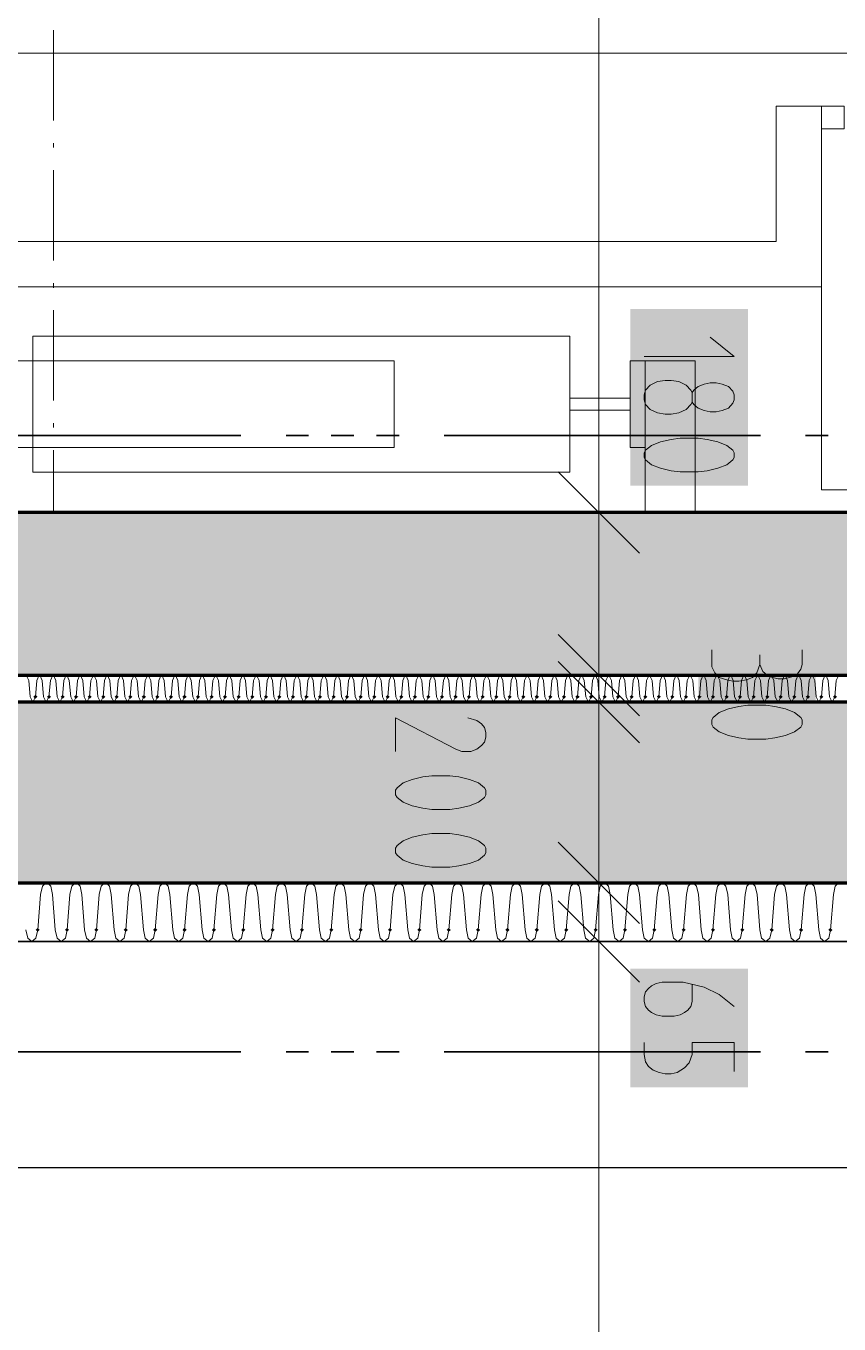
# Model space of a CAD drawing. Header units: millimetres. Extents: x 0 to 594, y 0 to 420.
# Drawn here: x 418.87 to 426.18, y 243.85 to 255.53 of the extents above; entities that cross this region are included whole.
import ezdxf

# ---------------------------------------------------------------- set-up
doc = ezdxf.new("R2010")
doc.units = ezdxf.units.MM
doc.header["$LTSCALE"] = 8
for name, color, linetype in [('PDF_Koty delkove', 7, 'Continuous'), ('PDF_Obecne 0.25', 7, 'Continuous'), ('PDF_Pozarni useky', 3, 'Continuous'), ('PDF_Steny obvodove nosne', 7, 'Continuous'), ('PDF_Steny sendvic', 7, 'Continuous'), ('PDF_Steny vnitrni', 7, 'Continuous'), ('PDF_Vytah', 7, 'Continuous')]:
    doc.layers.add(name, color=color, linetype=linetype)

msp = doc.modelspace()

# ---------------------------------------------------------------- hatches: boundary and pattern name
at = {"layer": 'PDF_Steny vnitrni', "true_color": 0xc0c0c0, "transparency": 33554559}
msp.add_hatch(color=9, dxfattribs=at).paths.add_polyline_path([(405.868, 247.82), (431.06, 247.82), (431.06, 249.445), (429.272, 249.445), (409.891, 249.445), (405.868, 249.445)])

# ---------------------------------------------------------------- linework, layer by layer
at = {"layer": 'PDF_Koty delkove', "lineweight": 18}
for points in [[(424.019, 269.252), (424.019, 267.892), (424.019, 266.267), (424.019, 266.023), (424.019, 264.56), (424.019, 251.152), (424.019, 249.689), (424.019, 249.445), (424.019, 247.82), (424.019, 247.292), (424.019, 204.1), (424.019, 199.224), (424.019, 198.005), (424.019, 185.816), (424.019, 185.003), (424.019, 149.166)], [(409.891, 255.284), (411.394, 255.284), (427.728, 255.284), (429.191, 255.284), (429.435, 255.284), (431.06, 255.284)], [(425.238, 252.557), (425.022, 252.73)], [(424.426, 252.557), (425.238, 252.557)], [(424.859, 252.232), (424.873, 252.254), (424.914, 252.286), (424.968, 252.308), (425.022, 252.319), (425.076, 252.319), (425.13, 252.308), (425.185, 252.286), (425.225, 252.243), (425.238, 252.21), (425.238, 252.167), (425.225, 252.135), (425.185, 252.091), (425.13, 252.07), (425.076, 252.059), (425.022, 252.059), (424.968, 252.07), (424.914, 252.091), (424.873, 252.124), (424.859, 252.145)], [(425.089, 251.788), (424.994, 251.81), (424.914, 251.821), (424.751, 251.821), (424.67, 251.81), (424.575, 251.788), (424.494, 251.755), (424.439, 251.712), (424.426, 251.69), (424.426, 251.647), (424.439, 251.625), (424.494, 251.582), (424.575, 251.55), (424.67, 251.528), (424.751, 251.517)], [(424.751, 251.517), (424.914, 251.517), (424.994, 251.528), (425.089, 251.55), (425.171, 251.582), (425.225, 251.625), (425.238, 251.647), (425.238, 251.69), (425.225, 251.712), (425.171, 251.755), (425.089, 251.788)], [(423.653, 251.517), (424.385, 250.786)], [(423.41, 251.152), (424.019, 251.152), (424.629, 251.152)], [(423.653, 250.055), (424.385, 249.323)], [(425.035, 249.916), (425.035, 249.765), (425.063, 249.711), (425.103, 249.667), (425.171, 249.646), (425.225, 249.635), (425.28, 249.635), (425.347, 249.646), (425.401, 249.667), (425.441, 249.711), (425.469, 249.786)], [(425.848, 249.916), (425.848, 249.786), (425.835, 249.742), (425.807, 249.7), (425.766, 249.677), (425.686, 249.656), (425.631, 249.656), (425.55, 249.677), (425.496, 249.721), (425.469, 249.786), (425.469, 249.872)], [(423.653, 249.811), (424.385, 249.079)], [(423.41, 249.689), (424.019, 249.689), (424.629, 249.689)], [(423.41, 249.445), (424.019, 249.445), (424.629, 249.445)], [(425.103, 249.352), (425.049, 249.309), (425.035, 249.287), (425.035, 249.244), (425.049, 249.222), (425.103, 249.179), (425.185, 249.147), (425.28, 249.125), (425.361, 249.114)], [(425.361, 249.114), (425.523, 249.114), (425.604, 249.125), (425.699, 249.147), (425.78, 249.179), (425.835, 249.222), (425.848, 249.244), (425.848, 249.287), (425.835, 249.309), (425.78, 249.352), (425.699, 249.385), (425.604, 249.407), (425.523, 249.418), (425.361, 249.418), (425.28, 249.407), (425.185, 249.385), (425.103, 249.352)], [(422.191, 249.001), (422.191, 249.304), (422.733, 249.022), (422.787, 249.001), (422.869, 249.001), (422.922, 249.022), (422.963, 249.055), (422.99, 249.087), (423.003, 249.131), (423.003, 249.174), (422.99, 249.217), (422.963, 249.25), (422.922, 249.282), (422.842, 249.304)], [(422.517, 247.96), (422.679, 247.96), (422.76, 247.972), (422.855, 247.993), (422.936, 248.025), (422.99, 248.068), (423.003, 248.09), (423.003, 248.133), (422.99, 248.156), (422.936, 248.198), (422.855, 248.231), (422.76, 248.253), (422.679, 248.264), (422.517, 248.264), (422.435, 248.253), (422.34, 248.231), (422.259, 248.198), (422.205, 248.156), (422.191, 248.133), (422.191, 248.09), (422.205, 248.068), (422.259, 248.025), (422.34, 247.993), (422.435, 247.972), (422.517, 247.96)], [(423.653, 248.186), (424.385, 247.454)], [(423.41, 247.82), (424.019, 247.82), (424.629, 247.82)], [(423.653, 247.657), (424.385, 246.926)], [(423.41, 247.292), (424.019, 247.292), (424.629, 247.292)], [(424.859, 246.904), (424.859, 246.752), (424.846, 246.709), (424.819, 246.676), (424.791, 246.655), (424.751, 246.633), (424.697, 246.622), (424.589, 246.622), (424.534, 246.633), (424.494, 246.655), (424.467, 246.676), (424.439, 246.709), (424.426, 246.752), (424.426, 246.795), (424.439, 246.839), (424.467, 246.871), (424.494, 246.893), (424.534, 246.915), (424.589, 246.926), (424.778, 246.926), (424.968, 246.882), (425.103, 246.817), (425.238, 246.709)], [(424.561, 246.113), (424.508, 246.135), (424.467, 246.167), (424.439, 246.21), (424.426, 246.275), (424.426, 246.384)], [(425.238, 246.124), (425.238, 246.384), (424.859, 246.384), (424.859, 246.275), (424.832, 246.2), (424.791, 246.156), (424.724, 246.113), (424.67, 246.102), (424.616, 246.102), (424.561, 246.113)]]:
    msp.add_lwpolyline(points, dxfattribs=at)
for points in [[(424.616, 252.037), (424.67, 252.037), (424.738, 252.048), (424.805, 252.08), (424.846, 252.124), (424.859, 252.145), (424.859, 252.232), (424.846, 252.254), (424.805, 252.297), (424.738, 252.33), (424.67, 252.341), (424.616, 252.341), (424.548, 252.33), (424.48, 252.297), (424.439, 252.254), (424.426, 252.21), (424.426, 252.167), (424.439, 252.124), (424.48, 252.08), (424.548, 252.048)], [(422.517, 248.481), (422.679, 248.481), (422.76, 248.492), (422.855, 248.513), (422.936, 248.546), (422.99, 248.588), (423.003, 248.611), (423.003, 248.653), (422.99, 248.676), (422.936, 248.719), (422.855, 248.751), (422.76, 248.773), (422.679, 248.784), (422.517, 248.784), (422.435, 248.773), (422.34, 248.751), (422.259, 248.719), (422.205, 248.676), (422.191, 248.653), (422.191, 248.611), (422.205, 248.588), (422.259, 248.546), (422.34, 248.513), (422.435, 248.492)]]:
    msp.add_lwpolyline(points, close=True, dxfattribs=at)
at = {"layer": 'PDF_Koty delkove', "color": 7, "lineweight": 18, "true_color": 0xffffff, "transparency": 33554559}
for points in [[(424.304, 252.983), (424.304, 251.395), (425.36, 252.983), (425.36, 251.395)], [(424.913, 250.06), (424.913, 248.993), (425.969, 250.06), (425.969, 248.993)], [(422.069, 249.426), (422.069, 247.839), (423.125, 249.426), (423.125, 247.839)], [(424.304, 247.048), (424.304, 245.981), (425.36, 247.048), (425.36, 245.981)]]:
    msp.add_solid(points, dxfattribs=at)
at = {"layer": 'PDF_Obecne 0.25', "lineweight": 25}
msp.add_lwpolyline([(385.633, 259.319), (385.633, 251.192), (380.189, 251.192), (385.105, 247.292, 0.414211), (387.137, 245.26), (433.742, 245.26, 0.414215), (435.773, 247.292)], format="xyb", dxfattribs=at)
at = {"layer": 'PDF_Pozarni useky', "lineweight": 35}
for points in [[(417.956, 251.845), (420.8, 251.845)], [(421.206, 251.845), (421.409, 251.845)], [(421.613, 251.845), (421.816, 251.845)], [(422.019, 251.845), (422.222, 251.845)], [(422.628, 251.845), (425.473, 251.845)], [(425.879, 251.845), (426.082, 251.845)], [(417.956, 246.3), (420.8, 246.3)], [(421.206, 246.3), (421.409, 246.3)], [(421.613, 246.3), (421.816, 246.3)], [(422.019, 246.3), (422.222, 246.3)], [(422.628, 246.3), (425.473, 246.3)], [(425.879, 246.3), (426.082, 246.3)]]:
    msp.add_lwpolyline(points, dxfattribs=at)
at = {"layer": 'PDF_Steny obvodove nosne', "lineweight": 70}
for points in [[(409.931, 251.152), (409.931, 249.689), (427.728, 249.689), (429.191, 249.689), (429.191, 253.996)], [(427.728, 253.996), (427.728, 251.152), (411.394, 251.152)]]:
    msp.add_lwpolyline(points, dxfattribs=at)
at = {"layer": 'PDF_Steny obvodove nosne', "color": 9, "lineweight": 9, "true_color": 0xc0c0c0, "transparency": 33554559}
msp.add_solid([(409.931, 249.689), (427.728, 249.689), (409.931, 251.152), (427.728, 251.152)], dxfattribs=at)
at = {"layer": 'PDF_Steny sendvic', "lineweight": 35}
msp.add_lwpolyline([(429.272, 249.445), (429.435, 249.445), (429.435, 253.996), (429.191, 253.996), (429.191, 249.689), (427.728, 249.689), (409.931, 249.689), (409.891, 249.689), (409.891, 249.486), (409.891, 249.445)], close=True, dxfattribs=at)
msp.add_lwpolyline([(405.868, 247.292), (445.119, 247.292), (445.119, 247.82), (445.119, 252.734), (444.59, 252.734), (444.59, 249.445), (444.59, 247.82), (431.06, 247.82), (405.868, 247.82), (387.665, 247.82), (385.633, 247.82)], dxfattribs=at)
at = {"layer": 'PDF_Steny sendvic', "lineweight": 9}
for points in [[(418.891, 249.64), (418.869, 249.689)], [(418.903, 249.494), (418.891, 249.64)], [(418.964, 249.64), (418.952, 249.494)], [(418.986, 249.689), (418.964, 249.64)], [(418.964, 249.64), (418.964, 249.64)], [(419.013, 249.64), (418.991, 249.689)], [(419.025, 249.494), (419.013, 249.64)], [(419.086, 249.64), (419.073, 249.494)], [(419.107, 249.689), (419.086, 249.64)], [(419.086, 249.64), (419.086, 249.64)], [(419.135, 249.64), (419.113, 249.689)], [(419.147, 249.494), (419.135, 249.64)], [(419.207, 249.64), (419.195, 249.494)], [(419.229, 249.689), (419.207, 249.64)], [(419.207, 249.64), (419.207, 249.64)], [(419.256, 249.64), (419.234, 249.689)], [(419.269, 249.494), (419.256, 249.64)], [(419.329, 249.64), (419.317, 249.494)], [(419.351, 249.689), (419.329, 249.64)], [(419.329, 249.64), (419.329, 249.64)], [(419.378, 249.64), (419.356, 249.689)], [(419.39, 249.494), (419.378, 249.64)], [(419.451, 249.64), (419.439, 249.494)], [(419.473, 249.689), (419.451, 249.64)], [(419.451, 249.64), (419.451, 249.64)], [(419.5, 249.64), (419.478, 249.689)], [(419.512, 249.494), (419.5, 249.64)], [(419.573, 249.64), (419.561, 249.494)], [(419.595, 249.689), (419.573, 249.64)], [(419.573, 249.64), (419.573, 249.64)], [(419.622, 249.64), (419.6, 249.689)], [(419.634, 249.494), (419.622, 249.64)], [(419.695, 249.64), (419.683, 249.494)], [(419.717, 249.689), (419.695, 249.64)], [(419.695, 249.64), (419.695, 249.64)], [(419.744, 249.64), (419.722, 249.689)], [(419.756, 249.494), (419.744, 249.64)], [(419.817, 249.64), (419.805, 249.494)], [(419.839, 249.689), (419.817, 249.64)], [(419.817, 249.64), (419.817, 249.64)], [(419.866, 249.64), (419.844, 249.689)], [(419.878, 249.494), (419.866, 249.64)], [(419.939, 249.64), (419.927, 249.494)], [(419.961, 249.689), (419.939, 249.64)], [(419.939, 249.64), (419.939, 249.64)], [(419.988, 249.64), (419.966, 249.689)], [(420, 249.494), (419.988, 249.64)], [(420.061, 249.64), (420.049, 249.494)], [(420.083, 249.689), (420.061, 249.64)], [(420.061, 249.64), (420.061, 249.64)], [(420.11, 249.64), (420.088, 249.689)], [(420.11, 249.64), (420.122, 249.494), (420.146, 249.445), (420.171, 249.494)], [(420.183, 249.64), (420.171, 249.494)], [(420.205, 249.689), (420.183, 249.64)], [(420.183, 249.64), (420.183, 249.64)], [(420.183, 249.64), (420.183, 249.64)], [(420.232, 249.64), (420.21, 249.689)], [(420.232, 249.64), (420.244, 249.494), (420.268, 249.445), (420.292, 249.494)], [(420.305, 249.64), (420.292, 249.494)], [(420.326, 249.689), (420.305, 249.64)], [(420.305, 249.64), (420.305, 249.64)], [(420.353, 249.64), (420.332, 249.689)], [(420.353, 249.64), (420.366, 249.494), (420.39, 249.445), (420.414, 249.494)], [(420.426, 249.64), (420.414, 249.494)], [(420.448, 249.689), (420.426, 249.64)], [(420.426, 249.64), (420.426, 249.64)], [(420.475, 249.64), (420.453, 249.689)], [(420.487, 249.494), (420.475, 249.64)], [(420.548, 249.64), (420.536, 249.494)], [(420.57, 249.689), (420.548, 249.64)], [(420.548, 249.64), (420.548, 249.64)], [(420.597, 249.64), (420.575, 249.689)], [(420.609, 249.494), (420.597, 249.64)], [(420.67, 249.64), (420.658, 249.494)], [(420.692, 249.689), (420.67, 249.64)], [(420.67, 249.64), (420.67, 249.64)], [(420.719, 249.64), (420.697, 249.689)], [(420.731, 249.494), (420.719, 249.64)], [(420.792, 249.64), (420.78, 249.494)], [(420.814, 249.689), (420.792, 249.64)], [(420.792, 249.64), (420.792, 249.64)], [(420.841, 249.64), (420.819, 249.689)], [(420.853, 249.494), (420.841, 249.64)], [(420.914, 249.64), (420.902, 249.494)], [(420.936, 249.689), (420.914, 249.64)], [(420.914, 249.64), (420.914, 249.64)], [(420.963, 249.64), (420.941, 249.689)], [(420.963, 249.64), (420.975, 249.494), (420.999, 249.445), (421.024, 249.494)], [(421.036, 249.64), (421.024, 249.494)], [(421.058, 249.689), (421.036, 249.64)], [(421.036, 249.64), (421.036, 249.64)], [(421.085, 249.64), (421.063, 249.689)], [(421.085, 249.64), (421.097, 249.494), (421.121, 249.445)], [(421.158, 249.64), (421.146, 249.494)], [(421.18, 249.689), (421.158, 249.64)], [(421.158, 249.64), (421.158, 249.64)], [(421.207, 249.64), (421.185, 249.689)], [(421.207, 249.64), (421.219, 249.494), (421.243, 249.445), (421.268, 249.494)], [(421.28, 249.64), (421.268, 249.494)], [(421.302, 249.689), (421.28, 249.64)], [(421.28, 249.64), (421.28, 249.64)], [(421.329, 249.64), (421.307, 249.689)], [(421.329, 249.64), (421.341, 249.494), (421.365, 249.445), (421.389, 249.494)], [(421.402, 249.64), (421.389, 249.494)], [(421.424, 249.689), (421.402, 249.64)], [(421.402, 249.64), (421.402, 249.64)], [(421.451, 249.64), (421.429, 249.689)], [(421.451, 249.64), (421.463, 249.494), (421.487, 249.445), (421.511, 249.494)], [(421.523, 249.64), (421.511, 249.494)], [(421.545, 249.689), (421.523, 249.64)], [(421.523, 249.64), (421.523, 249.64)], [(421.572, 249.64), (421.551, 249.689)], [(421.572, 249.64), (421.585, 249.494), (421.609, 249.445), (421.633, 249.494)], [(421.645, 249.64), (421.633, 249.494)], [(421.667, 249.689), (421.645, 249.64)], [(421.645, 249.64), (421.645, 249.64)], [(421.694, 249.64), (421.672, 249.689)], [(421.694, 249.64), (421.706, 249.494), (421.731, 249.445), (421.755, 249.494)], [(421.767, 249.64), (421.755, 249.494)], [(421.789, 249.689), (421.767, 249.64)], [(421.767, 249.64), (421.767, 249.64)], [(421.816, 249.64), (421.794, 249.689)], [(421.816, 249.64), (421.828, 249.494), (421.853, 249.445), (421.877, 249.494)], [(421.889, 249.64), (421.877, 249.494)], [(421.911, 249.689), (421.889, 249.64)], [(421.889, 249.64), (421.889, 249.64)], [(421.938, 249.64), (421.916, 249.689)], [(421.938, 249.64), (421.95, 249.494), (421.975, 249.445), (421.999, 249.494)], [(422.011, 249.64), (421.999, 249.494)], [(422.033, 249.689), (422.011, 249.64)], [(422.011, 249.64), (422.011, 249.64)], [(422.06, 249.64), (422.038, 249.689)], [(422.06, 249.64), (422.072, 249.494), (422.096, 249.445), (422.121, 249.494)], [(422.133, 249.64), (422.121, 249.494)], [(422.155, 249.689), (422.133, 249.64)], [(422.133, 249.64), (422.133, 249.64)], [(422.182, 249.64), (422.16, 249.689)], [(422.182, 249.64), (422.194, 249.494), (422.218, 249.445), (422.243, 249.494)], [(422.255, 249.64), (422.243, 249.494)], [(422.277, 249.689), (422.255, 249.64)], [(422.255, 249.64), (422.255, 249.64)], [(422.304, 249.64), (422.282, 249.689)], [(422.316, 249.494), (422.304, 249.64)], [(422.377, 249.64), (422.365, 249.494)], [(422.399, 249.689), (422.377, 249.64)], [(422.377, 249.64), (422.377, 249.64)], [(422.426, 249.64), (422.404, 249.689)], [(422.426, 249.64), (422.438, 249.494), (422.462, 249.445)], [(422.499, 249.64), (422.487, 249.494)], [(422.521, 249.689), (422.499, 249.64)], [(422.499, 249.64), (422.499, 249.64)], [(422.548, 249.64), (422.526, 249.689)], [(422.548, 249.64), (422.56, 249.494), (422.584, 249.445)], [(422.621, 249.64), (422.608, 249.494)], [(422.642, 249.689), (422.621, 249.64)], [(422.621, 249.64), (422.621, 249.64)], [(422.67, 249.64), (422.648, 249.689)], [(422.67, 249.64), (422.682, 249.494), (422.706, 249.445)], [(422.742, 249.64), (422.73, 249.494)], [(422.764, 249.689), (422.742, 249.64)], [(422.742, 249.64), (422.742, 249.64)], [(422.791, 249.64), (422.769, 249.689)], [(422.791, 249.64), (422.803, 249.494), (422.828, 249.445)], [(422.864, 249.64), (422.852, 249.494)], [(422.886, 249.689), (422.864, 249.64)], [(422.864, 249.64), (422.864, 249.64)], [(422.913, 249.64), (422.891, 249.689)], [(422.913, 249.64), (422.925, 249.494), (422.95, 249.445)], [(422.986, 249.64), (422.974, 249.494)], [(423.008, 249.689), (422.986, 249.64)], [(422.986, 249.64), (422.986, 249.64)], [(423.035, 249.64), (423.013, 249.689)], [(423.035, 249.64), (423.047, 249.494), (423.072, 249.445)], [(423.108, 249.64), (423.096, 249.494)], [(423.13, 249.689), (423.108, 249.64)], [(423.108, 249.64), (423.108, 249.64)], [(423.157, 249.64), (423.135, 249.689)], [(423.169, 249.494), (423.157, 249.64)], [(423.23, 249.64), (423.218, 249.494)], [(423.252, 249.689), (423.23, 249.64)], [(423.23, 249.64), (423.23, 249.64)], [(423.279, 249.64), (423.257, 249.689)], [(423.291, 249.494), (423.279, 249.64)], [(423.352, 249.64), (423.34, 249.494)], [(423.374, 249.689), (423.352, 249.64)], [(423.352, 249.64), (423.352, 249.64)], [(423.401, 249.64), (423.379, 249.689)], [(423.413, 249.494), (423.401, 249.64)], [(423.474, 249.64), (423.462, 249.494)], [(423.496, 249.689), (423.474, 249.64)], [(423.474, 249.64), (423.474, 249.64)], [(423.523, 249.64), (423.501, 249.689)], [(423.535, 249.494), (423.523, 249.64)], [(423.596, 249.64), (423.584, 249.494)], [(423.618, 249.689), (423.596, 249.64)], [(423.596, 249.64), (423.596, 249.64)], [(423.645, 249.64), (423.623, 249.689)], [(423.657, 249.494), (423.645, 249.64)], [(423.718, 249.64), (423.706, 249.494)], [(423.74, 249.689), (423.718, 249.64)], [(423.718, 249.64), (423.718, 249.64)], [(423.767, 249.64), (423.745, 249.689)], [(423.779, 249.494), (423.767, 249.64)], [(423.839, 249.64), (423.827, 249.494)], [(423.861, 249.689), (423.839, 249.64)], [(423.839, 249.64), (423.839, 249.64)], [(423.888, 249.64), (423.867, 249.689)], [(423.901, 249.494), (423.888, 249.64)], [(423.961, 249.64), (423.949, 249.494)], [(423.983, 249.689), (423.961, 249.64)], [(423.961, 249.64), (423.961, 249.64)], [(424.022, 249.494), (424.01, 249.64), (423.988, 249.689)], [(424.083, 249.64), (424.071, 249.494)], [(424.105, 249.689), (424.083, 249.64)], [(424.083, 249.64), (424.083, 249.64)], [(424.144, 249.494), (424.132, 249.64), (424.11, 249.689)], [(424.205, 249.64), (424.193, 249.494)], [(424.227, 249.689), (424.205, 249.64)], [(424.205, 249.64), (424.205, 249.64)], [(424.254, 249.64), (424.232, 249.689)], [(424.266, 249.494), (424.254, 249.64)], [(424.327, 249.64), (424.315, 249.494)], [(424.349, 249.689), (424.327, 249.64)], [(424.327, 249.64), (424.327, 249.64)], [(424.388, 249.494), (424.376, 249.64), (424.354, 249.689)], [(424.449, 249.64), (424.437, 249.494)], [(424.471, 249.689), (424.449, 249.64)], [(424.449, 249.64), (424.449, 249.64)], [(424.51, 249.494), (424.498, 249.64), (424.476, 249.689)], [(424.571, 249.64), (424.559, 249.494)], [(424.593, 249.689), (424.571, 249.64)], [(424.571, 249.64), (424.571, 249.64)], [(424.62, 249.64), (424.598, 249.689)], [(424.632, 249.494), (424.62, 249.64)], [(424.693, 249.64), (424.681, 249.494)], [(424.715, 249.689), (424.693, 249.64)], [(424.693, 249.64), (424.693, 249.64)], [(424.742, 249.64), (424.72, 249.689)], [(424.754, 249.494), (424.742, 249.64)], [(424.815, 249.64), (424.803, 249.494)], [(424.837, 249.689), (424.815, 249.64)], [(424.815, 249.64), (424.815, 249.64)], [(424.876, 249.494), (424.864, 249.64), (424.842, 249.689)], [(424.937, 249.64), (424.924, 249.494)], [(424.958, 249.689), (424.937, 249.64)], [(424.937, 249.64), (424.937, 249.64)], [(424.986, 249.64), (424.964, 249.689)], [(424.998, 249.494), (424.986, 249.64)], [(425.058, 249.64), (425.046, 249.494)], [(425.08, 249.689), (425.058, 249.64)], [(425.058, 249.64), (425.058, 249.64)], [(425.107, 249.64), (425.085, 249.689)], [(425.119, 249.494), (425.107, 249.64)], [(425.18, 249.64), (425.168, 249.494), (425.144, 249.445)], [(425.202, 249.689), (425.18, 249.64)], [(425.18, 249.64), (425.18, 249.64)], [(425.229, 249.64), (425.207, 249.689)], [(425.241, 249.494), (425.229, 249.64)], [(425.302, 249.64), (425.29, 249.494)], [(425.324, 249.689), (425.302, 249.64)], [(425.302, 249.64), (425.302, 249.64)], [(425.351, 249.64), (425.329, 249.689)], [(425.363, 249.494), (425.351, 249.64)], [(425.424, 249.64), (425.412, 249.494)], [(425.446, 249.689), (425.424, 249.64)], [(425.424, 249.64), (425.424, 249.64)], [(425.473, 249.64), (425.451, 249.689)], [(425.485, 249.494), (425.473, 249.64)], [(425.546, 249.64), (425.534, 249.494)], [(425.568, 249.689), (425.546, 249.64)], [(425.546, 249.64), (425.546, 249.64)], [(425.595, 249.64), (425.573, 249.689)], [(425.607, 249.494), (425.595, 249.64)], [(425.668, 249.64), (425.656, 249.494)], [(425.69, 249.689), (425.668, 249.64)], [(425.668, 249.64), (425.668, 249.64)], [(425.717, 249.64), (425.695, 249.689)], [(425.729, 249.494), (425.717, 249.64)], [(425.79, 249.64), (425.778, 249.494)], [(425.812, 249.689), (425.79, 249.64)], [(425.79, 249.64), (425.79, 249.64)], [(425.839, 249.64), (425.817, 249.689)], [(425.851, 249.494), (425.839, 249.64)], [(425.912, 249.64), (425.9, 249.494)], [(425.934, 249.689), (425.912, 249.64)], [(425.912, 249.64), (425.912, 249.64)], [(425.961, 249.64), (425.939, 249.689)], [(425.973, 249.494), (425.961, 249.64)], [(426.034, 249.64), (426.022, 249.494)], [(426.056, 249.689), (426.034, 249.64)], [(426.034, 249.64), (426.034, 249.64)], [(426.083, 249.64), (426.061, 249.689)], [(426.095, 249.494), (426.083, 249.64)], [(426.155, 249.64), (426.143, 249.494)], [(426.177, 249.689), (426.155, 249.64)], [(426.155, 249.64), (426.155, 249.64)], [(426.155, 249.64), (426.155, 249.64)], [(418.903, 249.494), (418.927, 249.445)], [(418.927, 249.445), (418.952, 249.494)], [(419.025, 249.494), (419.049, 249.445)], [(419.049, 249.445), (419.073, 249.494)], [(419.147, 249.494), (419.171, 249.445)], [(419.171, 249.445), (419.195, 249.494)], [(419.269, 249.494), (419.293, 249.445)], [(419.293, 249.445), (419.317, 249.494)], [(419.39, 249.494), (419.415, 249.445)], [(419.415, 249.445), (419.439, 249.494)], [(419.512, 249.494), (419.537, 249.445)], [(419.537, 249.445), (419.561, 249.494)], [(419.634, 249.494), (419.659, 249.445)], [(419.659, 249.445), (419.683, 249.494)], [(419.756, 249.494), (419.78, 249.445)], [(419.78, 249.445), (419.805, 249.494)], [(419.878, 249.494), (419.902, 249.445)], [(419.902, 249.445), (419.927, 249.494)], [(420, 249.494), (420.024, 249.445)], [(420.024, 249.445), (420.049, 249.494)], [(420.487, 249.494), (420.512, 249.445), (420.536, 249.494)], [(420.609, 249.494), (420.634, 249.445), (420.658, 249.494)], [(420.731, 249.494), (420.756, 249.445), (420.78, 249.494)], [(420.853, 249.494), (420.878, 249.445), (420.902, 249.494)], [(421.121, 249.445), (421.146, 249.494)], [(422.316, 249.494), (422.34, 249.445)], [(422.34, 249.445), (422.365, 249.494)], [(422.462, 249.445), (422.487, 249.494)], [(422.584, 249.445), (422.608, 249.494)], [(422.706, 249.445), (422.73, 249.494)], [(422.828, 249.445), (422.852, 249.494)], [(422.95, 249.445), (422.974, 249.494)], [(423.072, 249.445), (423.096, 249.494)], [(423.169, 249.494), (423.194, 249.445)], [(423.194, 249.445), (423.218, 249.494)], [(423.291, 249.494), (423.315, 249.445)], [(423.315, 249.445), (423.34, 249.494)], [(423.413, 249.494), (423.437, 249.445)], [(423.437, 249.445), (423.462, 249.494)], [(423.535, 249.494), (423.559, 249.445)], [(423.559, 249.445), (423.584, 249.494)], [(423.657, 249.494), (423.681, 249.445)], [(423.681, 249.445), (423.706, 249.494)], [(423.779, 249.494), (423.803, 249.445)], [(423.803, 249.445), (423.827, 249.494)], [(423.901, 249.494), (423.925, 249.445)], [(423.925, 249.445), (423.949, 249.494)], [(424.022, 249.494), (424.047, 249.445)], [(424.047, 249.445), (424.071, 249.494)], [(424.144, 249.494), (424.169, 249.445)], [(424.169, 249.445), (424.193, 249.494)], [(424.266, 249.494), (424.291, 249.445)], [(424.291, 249.445), (424.315, 249.494)], [(424.388, 249.494), (424.412, 249.445)], [(424.412, 249.445), (424.437, 249.494)], [(424.51, 249.494), (424.534, 249.445)], [(424.534, 249.445), (424.559, 249.494)], [(424.632, 249.494), (424.656, 249.445)], [(424.656, 249.445), (424.681, 249.494)], [(424.754, 249.494), (424.778, 249.445)], [(424.778, 249.445), (424.803, 249.494)], [(424.876, 249.494), (424.9, 249.445)], [(424.9, 249.445), (424.924, 249.494)], [(424.998, 249.494), (425.022, 249.445)], [(425.022, 249.445), (425.046, 249.494)], [(425.119, 249.494), (425.144, 249.445)], [(425.241, 249.494), (425.266, 249.445)], [(425.266, 249.445), (425.29, 249.494)], [(425.363, 249.494), (425.388, 249.445), (425.412, 249.494)], [(425.485, 249.494), (425.51, 249.445), (425.534, 249.494)], [(425.607, 249.494), (425.631, 249.445), (425.656, 249.494)], [(425.729, 249.494), (425.753, 249.445), (425.778, 249.494)], [(425.851, 249.494), (425.875, 249.445), (425.9, 249.494)], [(425.973, 249.494), (425.997, 249.445), (426.022, 249.494)], [(426.095, 249.494), (426.119, 249.445), (426.143, 249.494)], [(419.046, 247.82), (419.014, 247.789), (418.998, 247.714)], [(419.104, 247.714), (419.089, 247.789), (419.057, 247.82)], [(419.31, 247.82), (419.278, 247.789), (419.262, 247.714)], [(419.368, 247.714), (419.353, 247.789), (419.321, 247.82)], [(419.574, 247.82), (419.542, 247.789), (419.526, 247.714)], [(419.632, 247.714), (419.617, 247.789), (419.585, 247.82)], [(419.838, 247.82), (419.806, 247.789), (419.79, 247.714)], [(419.897, 247.714), (419.881, 247.789), (419.849, 247.82)], [(420.102, 247.82), (420.07, 247.789), (420.054, 247.714)], [(420.161, 247.714), (420.145, 247.789), (420.113, 247.82)], [(420.366, 247.82), (420.334, 247.789), (420.319, 247.714)], [(420.425, 247.714), (420.409, 247.789), (420.377, 247.82)], [(420.63, 247.82), (420.598, 247.789), (420.583, 247.714)], [(420.689, 247.714), (420.673, 247.789), (420.641, 247.82)], [(420.894, 247.82), (420.862, 247.789), (420.847, 247.714)], [(420.953, 247.714), (420.937, 247.789), (420.905, 247.82)], [(421.158, 247.82), (421.126, 247.789), (421.111, 247.714)], [(421.217, 247.714), (421.202, 247.789), (421.17, 247.82)], [(421.423, 247.82), (421.391, 247.789), (421.375, 247.714)], [(421.481, 247.714), (421.466, 247.789), (421.434, 247.82)], [(421.687, 247.82), (421.655, 247.789), (421.639, 247.714)], [(421.745, 247.714), (421.73, 247.789), (421.698, 247.82)], [(421.951, 247.82), (421.919, 247.789), (421.903, 247.714)], [(422.009, 247.714), (421.994, 247.789), (421.962, 247.82)], [(422.215, 247.82), (422.183, 247.789), (422.167, 247.714)], [(422.274, 247.714), (422.258, 247.789), (422.226, 247.82)], [(422.479, 247.82), (422.447, 247.789), (422.431, 247.714)], [(422.538, 247.714), (422.522, 247.789), (422.49, 247.82)], [(422.743, 247.82), (422.711, 247.789), (422.696, 247.714)], [(422.802, 247.714), (422.786, 247.789), (422.754, 247.82)], [(423.007, 247.82), (422.975, 247.789), (422.96, 247.714)], [(423.066, 247.714), (423.05, 247.789), (423.018, 247.82)], [(423.271, 247.82), (423.239, 247.789), (423.224, 247.714)], [(423.33, 247.714), (423.314, 247.789), (423.282, 247.82)], [(423.535, 247.82), (423.503, 247.789), (423.488, 247.714)], [(423.594, 247.714), (423.578, 247.789), (423.546, 247.82)], [(423.8, 247.82), (423.768, 247.789), (423.752, 247.714)], [(423.858, 247.714), (423.843, 247.789), (423.811, 247.82)], [(424.064, 247.82), (424.032, 247.789), (424.016, 247.714)], [(424.122, 247.714), (424.107, 247.789), (424.075, 247.82)], [(424.328, 247.82), (424.296, 247.789), (424.28, 247.714)], [(424.386, 247.714), (424.371, 247.789), (424.339, 247.82)], [(424.592, 247.82), (424.56, 247.789), (424.544, 247.714)], [(424.65, 247.714), (424.635, 247.789), (424.603, 247.82)], [(424.856, 247.82), (424.824, 247.789), (424.808, 247.714)], [(424.915, 247.714), (424.899, 247.789), (424.867, 247.82)], [(425.12, 247.82), (425.088, 247.789), (425.073, 247.714)], [(425.179, 247.714), (425.163, 247.789), (425.131, 247.82)], [(425.384, 247.82), (425.352, 247.789), (425.337, 247.714)], [(425.443, 247.714), (425.427, 247.789), (425.395, 247.82)], [(425.648, 247.82), (425.616, 247.789), (425.601, 247.714)], [(425.707, 247.714), (425.691, 247.789), (425.659, 247.82)], [(425.912, 247.82), (425.88, 247.789), (425.865, 247.714)], [(425.971, 247.714), (425.955, 247.789), (425.923, 247.82)], [(426.176, 247.82), (426.144, 247.789), (426.129, 247.714)], [(418.998, 247.714), (418.972, 247.397)], [(418.998, 247.714), (418.998, 247.714)], [(419.13, 247.397), (419.104, 247.714)], [(419.262, 247.714), (419.236, 247.397)], [(419.262, 247.714), (419.262, 247.714)], [(419.394, 247.397), (419.368, 247.714)], [(419.526, 247.714), (419.5, 247.397)], [(419.526, 247.714), (419.526, 247.714)], [(419.659, 247.397), (419.632, 247.714)], [(419.79, 247.714), (419.764, 247.397)], [(419.79, 247.714), (419.79, 247.714)], [(419.923, 247.397), (419.897, 247.714)], [(420.054, 247.714), (420.028, 247.397)], [(420.054, 247.714), (420.054, 247.714)], [(420.187, 247.397), (420.161, 247.714)], [(420.319, 247.714), (420.292, 247.397)], [(420.319, 247.714), (420.319, 247.714)], [(420.451, 247.397), (420.425, 247.714)], [(420.583, 247.714), (420.557, 247.397)], [(420.583, 247.714), (420.583, 247.714)], [(420.715, 247.397), (420.689, 247.714)], [(420.847, 247.714), (420.821, 247.397)], [(420.847, 247.714), (420.847, 247.714)], [(420.979, 247.397), (420.953, 247.714)], [(421.111, 247.714), (421.085, 247.397)], [(421.111, 247.714), (421.111, 247.714)], [(421.243, 247.397), (421.217, 247.714)], [(421.375, 247.714), (421.349, 247.397)], [(421.375, 247.714), (421.375, 247.714)], [(421.507, 247.397), (421.481, 247.714)], [(421.639, 247.714), (421.613, 247.397)], [(421.639, 247.714), (421.639, 247.714)], [(421.771, 247.397), (421.745, 247.714)], [(421.903, 247.714), (421.877, 247.397)], [(421.903, 247.714), (421.903, 247.714)], [(422.036, 247.397), (422.009, 247.714)], [(422.167, 247.714), (422.141, 247.397)], [(422.167, 247.714), (422.167, 247.714)], [(422.3, 247.397), (422.274, 247.714)], [(422.431, 247.714), (422.405, 247.397)], [(422.431, 247.714), (422.431, 247.714)], [(422.564, 247.397), (422.538, 247.714)], [(422.696, 247.714), (422.669, 247.397)], [(422.696, 247.714), (422.696, 247.714)], [(422.828, 247.397), (422.802, 247.714)], [(422.96, 247.714), (422.933, 247.397)], [(422.96, 247.714), (422.96, 247.714)], [(423.092, 247.397), (423.066, 247.714)], [(423.224, 247.714), (423.198, 247.397)], [(423.224, 247.714), (423.224, 247.714)], [(423.356, 247.397), (423.33, 247.714)], [(423.488, 247.714), (423.462, 247.397)], [(423.488, 247.714), (423.488, 247.714)], [(423.62, 247.397), (423.594, 247.714)], [(423.752, 247.714), (423.726, 247.397)], [(423.752, 247.714), (423.752, 247.714)], [(423.884, 247.397), (423.858, 247.714)], [(424.016, 247.714), (423.99, 247.397)], [(424.016, 247.714), (424.016, 247.714)], [(424.148, 247.397), (424.122, 247.714)], [(424.28, 247.714), (424.254, 247.397)], [(424.28, 247.714), (424.28, 247.714)], [(424.28, 247.714), (424.28, 247.714)], [(424.412, 247.397), (424.386, 247.714)], [(424.544, 247.714), (424.518, 247.397)], [(424.544, 247.714), (424.544, 247.714)], [(424.677, 247.397), (424.65, 247.714)], [(424.808, 247.714), (424.782, 247.397)], [(424.808, 247.714), (424.808, 247.714)], [(424.941, 247.397), (424.915, 247.714)], [(425.073, 247.714), (425.046, 247.397)], [(425.073, 247.714), (425.073, 247.714)], [(425.205, 247.397), (425.179, 247.714)], [(425.337, 247.714), (425.31, 247.397)], [(425.337, 247.714), (425.337, 247.714)], [(425.469, 247.397), (425.443, 247.714)], [(425.601, 247.714), (425.575, 247.397)], [(425.601, 247.714), (425.601, 247.714)], [(425.733, 247.397), (425.707, 247.714)], [(425.865, 247.714), (425.839, 247.397)], [(425.865, 247.714), (425.865, 247.714)], [(425.997, 247.397), (425.971, 247.714)], [(426.129, 247.714), (426.103, 247.397)], [(426.129, 247.714), (426.129, 247.714)], [(418.866, 247.397), (418.882, 247.323), (418.919, 247.292)], [(418.919, 247.292), (418.956, 247.323), (418.972, 247.397)], [(419.13, 247.397), (419.146, 247.323), (419.183, 247.292), (419.221, 247.323), (419.236, 247.397)], [(419.394, 247.397), (419.41, 247.323), (419.447, 247.292), (419.485, 247.323), (419.5, 247.397)], [(419.659, 247.397), (419.674, 247.323), (419.711, 247.292), (419.749, 247.323), (419.764, 247.397)], [(419.923, 247.397), (419.938, 247.323), (419.975, 247.292), (420.013, 247.323), (420.028, 247.397)], [(420.187, 247.397), (420.202, 247.323), (420.24, 247.292), (420.277, 247.323), (420.292, 247.397)], [(420.451, 247.397), (420.466, 247.323), (420.504, 247.292)], [(420.504, 247.292), (420.541, 247.323), (420.557, 247.397)], [(420.715, 247.397), (420.73, 247.323), (420.768, 247.292), (420.805, 247.323), (420.821, 247.397)], [(420.979, 247.397), (420.995, 247.323), (421.032, 247.292)], [(421.032, 247.292), (421.069, 247.323), (421.085, 247.397)], [(421.243, 247.397), (421.259, 247.323), (421.296, 247.292)], [(421.296, 247.292), (421.333, 247.323), (421.349, 247.397)], [(421.507, 247.397), (421.523, 247.323), (421.56, 247.292), (421.598, 247.323), (421.613, 247.397)], [(421.771, 247.397), (421.787, 247.323), (421.824, 247.292)], [(421.824, 247.292), (421.862, 247.323), (421.877, 247.397)], [(422.036, 247.397), (422.051, 247.323), (422.088, 247.292)], [(422.088, 247.292), (422.126, 247.323), (422.141, 247.397)], [(422.3, 247.397), (422.315, 247.323), (422.352, 247.292)], [(422.352, 247.292), (422.39, 247.323), (422.405, 247.397)], [(422.564, 247.397), (422.579, 247.323), (422.617, 247.292), (422.654, 247.323), (422.669, 247.397)], [(422.828, 247.397), (422.843, 247.323), (422.881, 247.292), (422.918, 247.323), (422.933, 247.397)], [(423.092, 247.397), (423.107, 247.323), (423.145, 247.292)], [(423.145, 247.292), (423.182, 247.323), (423.198, 247.397)], [(423.356, 247.397), (423.372, 247.323), (423.409, 247.292)], [(423.409, 247.292), (423.446, 247.323), (423.462, 247.397)], [(423.62, 247.397), (423.636, 247.323), (423.673, 247.292), (423.71, 247.323), (423.726, 247.397)], [(423.884, 247.397), (423.9, 247.323), (423.937, 247.292)], [(423.937, 247.292), (423.974, 247.323), (423.99, 247.397)], [(424.148, 247.397), (424.164, 247.323), (424.201, 247.292)], [(424.201, 247.292), (424.239, 247.323), (424.254, 247.397)], [(424.412, 247.397), (424.428, 247.323), (424.465, 247.292), (424.503, 247.323), (424.518, 247.397)], [(424.677, 247.397), (424.692, 247.323), (424.729, 247.292)], [(424.729, 247.292), (424.767, 247.323), (424.782, 247.397)], [(424.941, 247.397), (424.956, 247.323), (424.994, 247.292)], [(424.994, 247.292), (425.031, 247.323), (425.046, 247.397)], [(425.205, 247.397), (425.22, 247.323), (425.258, 247.292)], [(425.258, 247.292), (425.295, 247.323), (425.31, 247.397)], [(425.469, 247.397), (425.484, 247.323), (425.522, 247.292)], [(425.522, 247.292), (425.559, 247.323), (425.575, 247.397)], [(425.733, 247.397), (425.749, 247.323), (425.786, 247.292)], [(425.786, 247.292), (425.823, 247.323), (425.839, 247.397)], [(425.997, 247.397), (426.013, 247.323), (426.05, 247.292)], [(426.05, 247.292), (426.087, 247.323), (426.103, 247.397)]]:
    msp.add_lwpolyline(points, dxfattribs=at)
at = {"layer": 'PDF_Steny sendvic', "lineweight": 9, "transparency": 33554559}
for points in [[(418.952, 249.512), (418.97, 249.494), (418.933, 249.494), (418.952, 249.476)], [(419.073, 249.512), (419.092, 249.494), (419.055, 249.494), (419.073, 249.476)], [(419.195, 249.512), (419.214, 249.494), (419.177, 249.494), (419.195, 249.476)], [(419.317, 249.512), (419.336, 249.494), (419.299, 249.494), (419.317, 249.476)], [(419.439, 249.512), (419.457, 249.494), (419.421, 249.494), (419.439, 249.476)], [(419.561, 249.512), (419.579, 249.494), (419.543, 249.494), (419.561, 249.476)], [(419.683, 249.512), (419.701, 249.494), (419.665, 249.494), (419.683, 249.476)], [(419.805, 249.512), (419.823, 249.494), (419.787, 249.494), (419.805, 249.476)], [(419.927, 249.512), (419.945, 249.494), (419.908, 249.494), (419.927, 249.476)], [(420.049, 249.512), (420.067, 249.494), (420.03, 249.494), (420.049, 249.476)], [(420.171, 249.512), (420.189, 249.494), (420.152, 249.494), (420.171, 249.476)], [(420.292, 249.512), (420.311, 249.494), (420.274, 249.494), (420.292, 249.476)], [(420.414, 249.512), (420.433, 249.494), (420.396, 249.494), (420.414, 249.476)], [(420.536, 249.512), (420.555, 249.494), (420.518, 249.494), (420.536, 249.476)], [(420.658, 249.512), (420.676, 249.494), (420.64, 249.494), (420.658, 249.476)], [(420.78, 249.512), (420.798, 249.494), (420.762, 249.494), (420.78, 249.476)], [(420.902, 249.512), (420.92, 249.494), (420.884, 249.494), (420.902, 249.476)], [(421.024, 249.512), (421.042, 249.494), (421.006, 249.494), (421.024, 249.476)], [(421.146, 249.512), (421.164, 249.494), (421.127, 249.494), (421.146, 249.476)], [(421.268, 249.512), (421.286, 249.494), (421.249, 249.494), (421.268, 249.476)], [(421.389, 249.512), (421.408, 249.494), (421.371, 249.494), (421.389, 249.476)], [(421.511, 249.512), (421.53, 249.494), (421.493, 249.494), (421.511, 249.476)], [(421.633, 249.512), (421.652, 249.494), (421.615, 249.494), (421.633, 249.476)], [(421.755, 249.512), (421.773, 249.494), (421.737, 249.494), (421.755, 249.476)], [(421.877, 249.512), (421.895, 249.494), (421.859, 249.494), (421.877, 249.476)], [(421.999, 249.512), (422.017, 249.494), (421.981, 249.494), (421.999, 249.476)], [(422.121, 249.512), (422.139, 249.494), (422.103, 249.494), (422.121, 249.476)], [(422.243, 249.512), (422.261, 249.494), (422.224, 249.494), (422.243, 249.476)], [(422.365, 249.512), (422.383, 249.494), (422.346, 249.494), (422.365, 249.476)], [(422.487, 249.512), (422.505, 249.494), (422.468, 249.494), (422.487, 249.476)], [(422.608, 249.512), (422.627, 249.494), (422.59, 249.494), (422.608, 249.476)], [(422.73, 249.512), (422.749, 249.494), (422.712, 249.494), (422.73, 249.476)], [(422.852, 249.512), (422.871, 249.494), (422.834, 249.494), (422.852, 249.476)], [(422.974, 249.512), (422.992, 249.494), (422.956, 249.494), (422.974, 249.476)], [(423.096, 249.512), (423.114, 249.494), (423.078, 249.494), (423.096, 249.476)], [(423.218, 249.512), (423.236, 249.494), (423.2, 249.494), (423.218, 249.476)], [(423.34, 249.512), (423.358, 249.494), (423.322, 249.494), (423.34, 249.476)], [(423.462, 249.512), (423.48, 249.494), (423.443, 249.494), (423.462, 249.476)], [(423.584, 249.512), (423.602, 249.494), (423.565, 249.494), (423.584, 249.476)], [(423.706, 249.512), (423.724, 249.494), (423.687, 249.494), (423.706, 249.476)], [(423.827, 249.512), (423.846, 249.494), (423.809, 249.494), (423.827, 249.476)], [(423.949, 249.512), (423.968, 249.494), (423.931, 249.494), (423.949, 249.476)], [(424.071, 249.512), (424.089, 249.494), (424.053, 249.494), (424.071, 249.476)], [(424.193, 249.512), (424.211, 249.494), (424.175, 249.494), (424.193, 249.476)], [(424.315, 249.512), (424.333, 249.494), (424.297, 249.494), (424.315, 249.476)], [(424.437, 249.512), (424.455, 249.494), (424.419, 249.494), (424.437, 249.476)], [(424.559, 249.512), (424.577, 249.494), (424.541, 249.494), (424.559, 249.476)], [(424.681, 249.512), (424.699, 249.494), (424.662, 249.494), (424.681, 249.476)], [(424.803, 249.512), (424.821, 249.494), (424.784, 249.494), (424.803, 249.476)], [(424.924, 249.512), (424.943, 249.494), (424.906, 249.494), (424.924, 249.476)], [(425.046, 249.512), (425.065, 249.494), (425.028, 249.494), (425.046, 249.476)], [(425.168, 249.512), (425.187, 249.494), (425.15, 249.494), (425.168, 249.476)], [(425.29, 249.512), (425.308, 249.494), (425.272, 249.494), (425.29, 249.476)], [(425.412, 249.512), (425.43, 249.494), (425.394, 249.494), (425.412, 249.476)], [(425.534, 249.512), (425.552, 249.494), (425.516, 249.494), (425.534, 249.476)], [(425.656, 249.512), (425.674, 249.494), (425.638, 249.494), (425.656, 249.476)], [(425.778, 249.512), (425.796, 249.494), (425.759, 249.494), (425.778, 249.476)], [(425.9, 249.512), (425.918, 249.494), (425.881, 249.494), (425.9, 249.476)], [(426.022, 249.512), (426.04, 249.494), (426.003, 249.494), (426.022, 249.476)], [(426.143, 249.512), (426.162, 249.494), (426.125, 249.494), (426.143, 249.476)], [(418.972, 247.416), (418.99, 247.397), (418.954, 247.397), (418.972, 247.379)], [(419.236, 247.416), (419.254, 247.397), (419.218, 247.397), (419.236, 247.379)], [(419.5, 247.416), (419.518, 247.397), (419.482, 247.397), (419.5, 247.379)], [(419.764, 247.416), (419.782, 247.397), (419.746, 247.397), (419.764, 247.379)], [(420.028, 247.416), (420.047, 247.397), (420.01, 247.397), (420.028, 247.379)], [(420.292, 247.416), (420.311, 247.397), (420.274, 247.397), (420.292, 247.379)], [(420.557, 247.416), (420.575, 247.397), (420.538, 247.397), (420.557, 247.379)], [(420.821, 247.416), (420.839, 247.397), (420.802, 247.397), (420.821, 247.379)], [(421.085, 247.416), (421.103, 247.397), (421.066, 247.397), (421.085, 247.379)], [(421.349, 247.416), (421.367, 247.397), (421.331, 247.397), (421.349, 247.379)], [(421.613, 247.416), (421.631, 247.397), (421.595, 247.397), (421.613, 247.379)], [(421.877, 247.416), (421.895, 247.397), (421.859, 247.397), (421.877, 247.379)], [(422.141, 247.416), (422.159, 247.397), (422.123, 247.397), (422.141, 247.379)], [(422.405, 247.416), (422.424, 247.397), (422.387, 247.397), (422.405, 247.379)], [(422.669, 247.416), (422.688, 247.397), (422.651, 247.397), (422.669, 247.379)], [(422.933, 247.416), (422.952, 247.397), (422.915, 247.397), (422.933, 247.379)], [(423.198, 247.416), (423.216, 247.397), (423.179, 247.397), (423.198, 247.379)], [(423.462, 247.416), (423.48, 247.397), (423.443, 247.397), (423.462, 247.379)], [(423.726, 247.416), (423.744, 247.397), (423.708, 247.397), (423.726, 247.379)], [(423.99, 247.416), (424.008, 247.397), (423.972, 247.397), (423.99, 247.379)], [(424.254, 247.416), (424.272, 247.397), (424.236, 247.397), (424.254, 247.379)], [(424.518, 247.416), (424.536, 247.397), (424.5, 247.397), (424.518, 247.379)], [(424.782, 247.416), (424.801, 247.397), (424.764, 247.397), (424.782, 247.379)], [(425.046, 247.416), (425.065, 247.397), (425.028, 247.397), (425.046, 247.379)], [(425.31, 247.416), (425.329, 247.397), (425.292, 247.397), (425.31, 247.379)], [(425.575, 247.416), (425.593, 247.397), (425.556, 247.397), (425.575, 247.379)], [(425.839, 247.416), (425.857, 247.397), (425.82, 247.397), (425.839, 247.379)], [(426.103, 247.416), (426.121, 247.397), (426.084, 247.397), (426.103, 247.379)]]:
    msp.add_solid(points, dxfattribs=at)
at = {"layer": 'PDF_Steny vnitrni', "lineweight": 70}
msp.add_lwpolyline([(429.435, 249.445), (429.272, 249.445), (409.891, 249.445), (405.868, 249.445), (405.868, 249.079), (405.868, 247.82), (431.06, 247.82), (444.59, 247.82), (444.59, 249.445), (443.331, 249.445), (431.101, 249.445), (431.06, 249.445)], dxfattribs=at)
at = {"layer": 'PDF_Vytah', "lineweight": 9}
for points in [[(425.615, 261.31), (426.022, 261.31), (426.956, 261.31), (426.956, 261.106), (426.834, 261.106), (426.834, 257.815), (426.956, 257.815), (426.956, 257.612), (426.59, 257.612), (426.59, 261.31), (426.956, 261.31), (426.956, 251.355), (426.022, 251.355), (426.022, 253.183), (426.022, 254.605), (426.225, 254.605), (426.225, 254.809), (425.615, 254.809)], [(419.114, 255.491), (419.114, 254.679)], [(425.615, 253.59), (414.238, 253.59), (414.238, 254.809), (413.629, 254.809), (413.629, 254.605), (413.832, 254.605), (413.832, 253.183), (426.022, 253.183)], [(425.615, 254.809), (425.615, 253.59)], [(426.022, 254.809), (426.022, 253.183)], [(419.114, 254.475), (419.114, 254.435)], [(419.114, 254.232), (419.114, 253.419)], [(419.114, 253.216), (419.114, 253.175)], [(419.114, 252.972), (419.114, 252.159)], [(423.759, 251.514), (423.759, 252.739), (418.928, 252.739), (418.928, 251.514)], [(422.179, 251.736), (417.799, 251.736), (422.179, 251.736), (422.179, 252.517), (414.955, 252.517), (414.955, 251.736), (415.993, 251.736), (414.955, 251.736)], [(414.955, 251.736), (414.955, 252.517), (422.179, 252.517), (422.179, 251.736)], [(423.759, 252.072), (424.3, 252.072), (424.3, 252.517), (424.436, 252.517), (424.887, 252.517)], [(423.759, 252.072), (424.3, 252.072), (424.3, 252.517), (424.436, 252.517), (424.887, 252.517)], [(419.114, 251.956), (419.114, 251.916)], [(419.114, 251.713), (419.114, 251.152)], [(423.759, 251.514), (418.928, 251.514)], [(419.114, 251.152), (419.114, 251.152)]]:
    msp.add_lwpolyline(points, dxfattribs=at)
for points in [[(418.928, 252.739), (423.759, 252.739), (423.759, 251.514), (418.928, 251.514)], [(424.436, 252.517), (424.436, 251.152)], [(424.887, 251.152), (424.436, 251.152), (424.887, 251.152), (424.887, 252.517)], [(423.759, 252.18), (424.3, 252.18), (423.759, 252.18), (423.759, 252.072)], [(424.3, 251.736), (424.3, 252.18), (424.3, 251.736), (424.436, 251.736)]]:
    msp.add_lwpolyline(points, close=True, dxfattribs=at)

doc.saveas('drawing.dxf')
